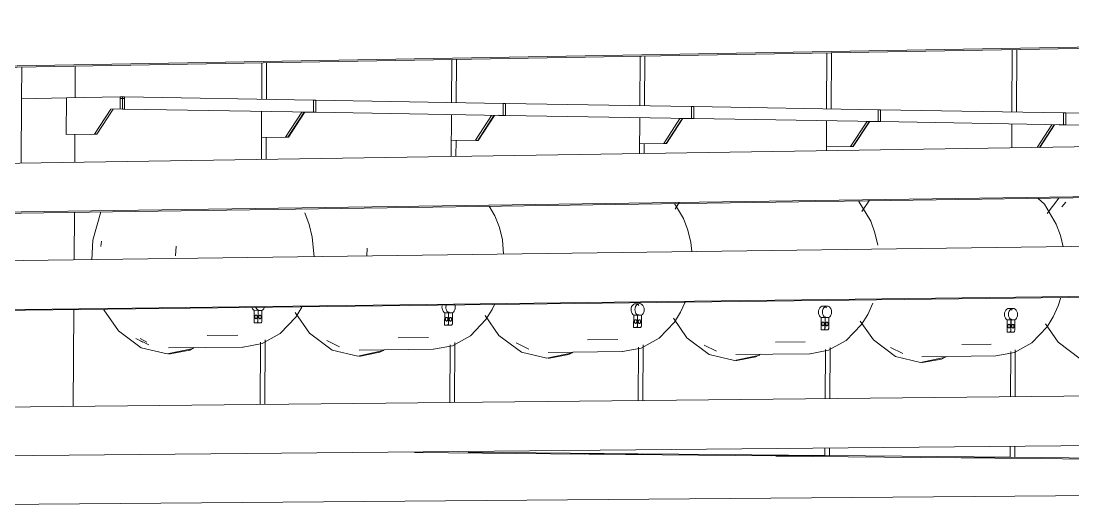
# Model space of a CAD drawing. Header units: metres. Extents: x -144 to 1000, y -717 to 29.
# Drawn here: x 11.0126 to 11.3148, y -564.0147 to -563.875 of the extents above; entities that cross this region are included whole.
import ezdxf

# ---------------------------------------------------------------- set-up
doc = ezdxf.new("R2010")
doc.units = ezdxf.units.M
doc.layers.add('A-WALL', color=4, linetype='Continuous', lineweight=9)
doc.layers.add('E-ELEC-FIXT', color=7, linetype='Continuous', lineweight=9)

msp = doc.modelspace()

# ---------------------------------------------------------------- linework, layer by layer
at = {"layer": 'A-WALL', "lineweight": 9}
for p, q in [((10.91957, -563.8895), (11.7449, -563.87498)), ((11.74423, -563.8754), (10.93065, -563.88969)), ((11.74478, -563.9045), (10.91941, -563.91731)), ((10.91933, -563.93122), (11.74472, -563.91927)), ((11.74406, -563.91962), (10.9304, -563.93138)), ((11.74466, -563.93404), (10.91925, -563.94513)), ((10.91917, -563.95904), (11.7446, -563.9488)), ((11.74394, -563.9491), (10.93024, -563.95917)), ((11.74447, -563.97834), (10.91901, -563.98685)), ((10.91893, -564.00077), (11.74441, -563.99311)), ((11.74435, -564.00788), (10.91884, -564.01468))]:
    msp.add_line(p, q, dxfattribs=at)
at = {"layer": 'E-ELEC-FIXT'}
for p, q in [((11.24404, -563.90023), (11.24412, -563.88418)), ((11.24545, -563.88416), (11.24537, -563.90025)), ((11.29727, -563.90113), (11.29736, -563.88325)), ((11.29867, -563.88322), (11.29858, -563.90115)), ((11.08175, -563.89747), (11.08181, -563.88704)), ((11.08317, -563.88701), (11.08311, -563.8975)), ((11.13629, -563.8984), (11.13636, -563.88608)), ((11.1377, -563.88605), (11.13763, -563.89842)), ((11.19038, -563.89932), (11.19046, -563.88513)), ((11.19179, -563.8851), (11.19172, -563.89934)), ((11.01276, -563.8973), (11.01281, -563.88825)), ((11.02818, -563.88798), (11.02813, -563.89702)), ((11.01266, -563.91586), (11.01276, -563.8973)), ((11.02568, -563.89708), (11.01276, -563.8973)), ((11.02568, -563.89706), (11.02562, -563.90764)), ((11.04108, -563.8968), (11.02568, -563.89706)), ((11.04106, -563.90026), (11.04108, -563.8968)), ((11.04108, -563.8968), (11.04176, -563.89681)), ((11.04112, -563.89726), (11.04236, -563.89728)), ((11.04236, -563.89728), (11.04112, -563.89726)), ((11.04174, -563.90028), (11.04176, -563.89681)), ((11.04232, -563.8968), (11.04176, -563.89681)), ((11.0423, -563.90027), (11.04232, -563.8968)), ((11.09662, -563.89772), (11.04232, -563.8968)), ((11.0966, -563.90117), (11.09662, -563.89772)), ((11.0973, -563.89774), (11.09674, -563.89775)), ((11.09728, -563.90119), (11.0973, -563.89774)), ((11.15115, -563.89865), (11.0973, -563.89774)), ((11.15113, -563.90209), (11.15115, -563.89865)), ((11.15182, -563.89866), (11.15126, -563.89867)), ((11.1518, -563.9021), (11.15182, -563.89866)), ((11.20524, -563.89957), (11.15182, -563.89866)), ((11.03375, -563.90751), (11.0384, -563.90031)), ((11.03908, -563.90032), (11.03443, -563.90752)), ((11.0384, -563.90031), (11.04106, -563.90026)), ((11.04174, -563.90028), (11.04106, -563.90026)), ((11.04174, -563.90028), (11.0423, -563.90027)), ((11.0423, -563.90027), (11.0966, -563.90117)), ((11.08166, -563.91479), (11.08173, -563.90092)), ((11.08861, -563.90838), (11.09326, -563.90121)), ((11.09393, -563.90122), (11.08929, -563.90839)), ((11.09405, -563.90124), (11.08941, -563.90841)), ((11.09536, -563.90117), (11.09326, -563.90121)), ((11.09536, -563.90119), (11.0966, -563.90117)), ((11.09672, -563.90119), (11.09728, -563.90119)), ((11.09728, -563.90119), (11.15113, -563.90209)), ((11.13621, -563.91395), (11.13627, -563.90184)), ((11.14315, -563.90926), (11.14779, -563.90212)), ((11.14847, -563.90213), (11.14382, -563.90928)), ((11.14858, -563.90215), (11.14393, -563.9093)), ((11.1499, -563.90208), (11.14779, -563.90212)), ((11.1499, -563.90211), (11.15113, -563.90209)), ((11.15124, -563.90211), (11.1518, -563.9021)), ((11.1518, -563.9021), (11.20522, -563.90299)), ((11.20522, -563.90299), (11.20524, -563.89957)), ((11.20591, -563.89958), (11.20535, -563.89959)), ((11.20589, -563.903), (11.20591, -563.89958)), ((11.25889, -563.90048), (11.20591, -563.89958)), ((11.25887, -563.90389), (11.25889, -563.90048)), ((11.25955, -563.90049), (11.25899, -563.9005)), ((11.25953, -563.9039), (11.25955, -563.90049)), ((11.31211, -563.90138), (11.25955, -563.90049)), ((11.31209, -563.90478), (11.31211, -563.90138)), ((11.31276, -563.90139), (11.3122, -563.9014)), ((11.31275, -563.90479), (11.31276, -563.90139)), ((11.3649, -563.90228), (11.31276, -563.90139)), ((11.19031, -563.91311), (11.19037, -563.90274)), ((11.19724, -563.91014), (11.20189, -563.90302)), ((11.20231, -563.9034), (11.19791, -563.91015)), ((11.20266, -563.90305), (11.19802, -563.91017)), ((11.20399, -563.90299), (11.20189, -563.90302)), ((11.20399, -563.90301), (11.20522, -563.90299)), ((11.20533, -563.90301), (11.20589, -563.903)), ((11.20589, -563.903), (11.25887, -563.90389)), ((11.24398, -563.91227), (11.24402, -563.90364)), ((11.2509, -563.91101), (11.25555, -563.90392)), ((11.25621, -563.90393), (11.25156, -563.91102)), ((11.25631, -563.90395), (11.25167, -563.91104)), ((11.25765, -563.90389), (11.25555, -563.90392)), ((11.25765, -563.90391), (11.25887, -563.90389)), ((11.25897, -563.90391), (11.25953, -563.9039)), ((11.25953, -563.9039), (11.31209, -563.90478)), ((11.29722, -563.91145), (11.29725, -563.90453)), ((11.30448, -563.91134), (11.30877, -563.90481)), ((11.30943, -563.90482), (11.30515, -563.91133)), ((11.30952, -563.90484), (11.30526, -563.91132)), ((11.31087, -563.90477), (11.30877, -563.90481)), ((11.31087, -563.9048), (11.31209, -563.90478)), ((11.31219, -563.9048), (11.31275, -563.90479)), ((11.31275, -563.90479), (11.36488, -563.90566)), ((11.02562, -563.90764), (11.03375, -563.90751)), ((11.02807, -563.9076), (11.02803, -563.91562)), ((11.03443, -563.90752), (11.03375, -563.90751)), ((11.08169, -563.90849), (11.08861, -563.90838)), ((11.08305, -563.90849), (11.08301, -563.91477)), ((11.08929, -563.90839), (11.08861, -563.90838)), ((11.08941, -563.90841), (11.08873, -563.9084)), ((11.13623, -563.90937), (11.14315, -563.90926)), ((11.13758, -563.90937), (11.13755, -563.91392)), ((11.14382, -563.90928), (11.14315, -563.90926)), ((11.14393, -563.9093), (11.14326, -563.90928)), ((11.19033, -563.91025), (11.19724, -563.91014)), ((11.19166, -563.91025), (11.19165, -563.91309)), ((11.19791, -563.91015), (11.19724, -563.91014)), ((11.19802, -563.91017), (11.19735, -563.91016)), ((11.24398, -563.91112), (11.2509, -563.91101)), ((11.25156, -563.91102), (11.2509, -563.91101)), ((11.25167, -563.91104), (11.25101, -563.91103)), ((11.25417, -563.9297), (11.25637, -563.92646)), ((11.30483, -563.92597), (11.30658, -563.92764)), ((11.3074, -563.93034), (11.3107, -563.92586)), ((11.14713, -563.92824), (11.14877, -563.93095)), ((11.20036, -563.92748), (11.20295, -563.93175)), ((11.20051, -563.92905), (11.20168, -563.92718)), ((11.25325, -563.92684), (11.25669, -563.93255)), ((11.30658, -563.92764), (11.30999, -563.93334)), ((11.31274, -563.92706), (11.31162, -563.92836)), ((11.02795, -563.92996), (11.02787, -563.94366)), ((11.03327, -563.93796), (11.03555, -563.9298)), ((11.09415, -563.93014), (11.09541, -563.9335)), ((11.14877, -563.93095), (11.15002, -563.9343)), ((11.20295, -563.93175), (11.20419, -563.93509)), ((11.09541, -563.9335), (11.09629, -563.93709)), ((11.15002, -563.9343), (11.15089, -563.93788)), ((11.20419, -563.93509), (11.20505, -563.93866)), ((11.25669, -563.93255), (11.25792, -563.93588)), ((11.30999, -563.93334), (11.31122, -563.93666)), ((11.03292, -563.94359), (11.03327, -563.93796)), ((11.03573, -563.93827), (11.03555, -563.93977)), ((11.09629, -563.93709), (11.09678, -563.94274)), ((11.15089, -563.93788), (11.15125, -563.94201)), ((11.25792, -563.93588), (11.25877, -563.93944)), ((11.31122, -563.93666), (11.31198, -563.93985)), ((11.05716, -563.93969), (11.057, -563.94249)), ((11.11208, -563.94032), (11.11192, -563.94251)), ((11.20505, -563.93866), (11.20528, -563.94128)), ((11.13731, -563.95683), (11.13718, -563.95642)), ((11.1486, -563.95647), (11.14793, -563.95794)), ((11.18824, -563.95673), (11.18852, -563.95646)), ((11.18852, -563.95646), (11.18884, -563.9563)), ((11.18884, -563.9563), (11.18919, -563.95624)), ((11.18916, -563.95624), (11.19028, -563.95623)), ((11.18919, -563.95624), (11.18953, -563.95631)), ((11.18964, -563.95645), (11.18936, -563.95672)), ((11.18953, -563.95631), (11.18985, -563.95648)), ((11.18996, -563.95628), (11.18964, -563.95645)), ((11.18985, -563.95648), (11.19013, -563.95676)), ((11.19031, -563.95623), (11.18996, -563.95628)), ((11.19065, -563.95629), (11.19031, -563.95623)), ((11.19098, -563.95647), (11.19065, -563.95629)), ((11.19125, -563.95674), (11.19098, -563.95647)), ((11.2034, -563.95579), (11.2021, -563.95864)), ((11.25728, -563.95613), (11.25584, -563.95933)), ((11.31131, -563.95445), (11.31058, -563.95683)), ((11.02779, -563.95796), (11.02763, -563.98573)), ((11.0406, -563.96406), (11.03641, -563.95799)), ((11.07909, -563.95767), (11.07892, -563.95734)), ((11.07931, -563.95795), (11.07909, -563.95767)), ((11.07958, -563.95816), (11.07931, -563.95795)), ((11.07956, -563.96177), (11.07958, -563.95816)), ((11.07958, -563.95816), (11.0807, -563.95814)), ((11.07984, -563.95977), (11.07989, -563.95966)), ((11.07989, -563.95966), (11.07996, -563.95958)), ((11.07996, -563.95958), (11.08004, -563.95952)), ((11.08004, -563.95952), (11.08013, -563.9595)), ((11.08005, -563.95732), (11.08021, -563.95766)), ((11.08013, -563.9595), (11.08022, -563.95952)), ((11.08021, -563.95766), (11.08044, -563.95794)), ((11.08022, -563.95952), (11.0803, -563.95957)), ((11.0803, -563.95957), (11.08038, -563.95966)), ((11.08038, -563.95966), (11.08043, -563.95976)), ((11.08044, -563.95794), (11.0807, -563.95814)), ((11.0807, -563.95814), (11.08068, -563.96119)), ((11.0807, -563.95817), (11.08068, -563.96178)), ((11.08097, -563.95797), (11.0807, -563.95817)), ((11.08182, -563.95816), (11.0807, -563.95817)), ((11.08101, -563.95968), (11.08096, -563.95979)), ((11.08108, -563.95959), (11.08101, -563.95968)), ((11.08117, -563.95954), (11.08108, -563.95959)), ((11.08125, -563.95952), (11.08117, -563.95954)), ((11.08134, -563.95953), (11.08125, -563.95952)), ((11.08143, -563.95959), (11.08134, -563.95953)), ((11.0815, -563.95967), (11.08143, -563.95959)), ((11.08155, -563.95978), (11.0815, -563.95967)), ((11.08181, -563.9612), (11.08182, -563.95816)), ((11.08182, -563.95816), (11.08209, -563.95796)), ((11.08209, -563.95796), (11.08232, -563.95769)), ((11.08232, -563.95769), (11.08249, -563.95736)), ((11.09548, -563.96471), (11.09138, -563.95879)), ((11.09332, -563.95724), (11.09151, -563.96014)), ((11.13354, -563.95726), (11.13358, -563.95681)), ((11.13357, -563.95765), (11.13354, -563.95726)), ((11.13367, -563.95802), (11.13357, -563.95765)), ((11.13384, -563.95836), (11.13367, -563.95802)), ((11.13406, -563.95863), (11.13384, -563.95836)), ((11.13432, -563.95884), (11.13406, -563.95863)), ((11.1343, -563.96244), (11.13432, -563.95884)), ((11.13432, -563.95884), (11.13544, -563.95882)), ((11.13471, -563.9568), (11.13466, -563.95724)), ((11.13466, -563.95724), (11.13469, -563.95764)), ((11.13469, -563.95764), (11.13479, -563.95801)), ((11.13479, -563.95801), (11.13496, -563.95834)), ((11.13496, -563.95834), (11.13518, -563.95862)), ((11.13518, -563.95862), (11.13544, -563.95882)), ((11.13543, -563.95885), (11.13541, -563.96245)), ((11.1357, -563.95865), (11.13543, -563.95885)), ((11.13544, -563.95882), (11.13543, -563.96186)), ((11.13655, -563.95884), (11.13543, -563.95885)), ((11.13654, -563.96187), (11.13655, -563.95884)), ((11.13655, -563.95884), (11.13682, -563.95864)), ((11.13682, -563.95864), (11.13704, -563.95837)), ((11.13704, -563.95837), (11.13721, -563.95804)), ((11.13721, -563.95804), (11.13732, -563.95767)), ((11.13736, -563.95728), (11.13731, -563.95683)), ((11.13732, -563.95767), (11.13736, -563.95728)), ((11.14991, -563.96536), (11.14592, -563.95961)), ((11.14793, -563.95794), (11.14614, -563.96083)), ((11.18784, -563.95794), (11.18789, -563.9575)), ((11.18787, -563.95833), (11.18784, -563.95794)), ((11.18797, -563.9587), (11.18787, -563.95833)), ((11.18789, -563.9575), (11.18802, -563.95709)), ((11.18814, -563.95903), (11.18797, -563.9587)), ((11.18802, -563.95709), (11.18824, -563.95673)), ((11.18836, -563.95931), (11.18814, -563.95903)), ((11.18862, -563.95951), (11.18836, -563.95931)), ((11.1886, -563.9631), (11.18862, -563.95951)), ((11.18862, -563.95951), (11.18974, -563.9595)), ((11.18901, -563.95748), (11.18896, -563.95793)), ((11.18896, -563.95793), (11.18899, -563.95832)), ((11.18899, -563.95832), (11.18909, -563.95869)), ((11.18914, -563.95707), (11.18901, -563.95748)), ((11.18909, -563.95869), (11.18926, -563.95902)), ((11.18936, -563.95672), (11.18914, -563.95707)), ((11.18926, -563.95902), (11.18948, -563.9593)), ((11.18948, -563.9593), (11.18974, -563.9595)), ((11.18972, -563.95953), (11.1897, -563.96311)), ((11.18998, -563.95933), (11.18972, -563.95953)), ((11.18974, -563.9595), (11.18972, -563.96252)), ((11.19084, -563.95951), (11.18972, -563.95953)), ((11.19083, -563.96253), (11.19084, -563.95951)), ((11.19084, -563.95951), (11.19111, -563.95932)), ((11.19111, -563.95932), (11.19133, -563.95905)), ((11.19146, -563.9571), (11.19125, -563.95674)), ((11.19133, -563.95905), (11.1915, -563.95872)), ((11.19159, -563.95752), (11.19146, -563.9571)), ((11.1915, -563.95872), (11.1916, -563.95835)), ((11.19164, -563.95796), (11.19159, -563.95752)), ((11.1916, -563.95835), (11.19164, -563.95796)), ((11.2021, -563.95864), (11.20032, -563.96151)), ((11.2417, -563.95862), (11.24175, -563.95818)), ((11.24173, -563.95901), (11.2417, -563.95862)), ((11.24183, -563.95938), (11.24173, -563.95901)), ((11.24175, -563.95818), (11.24188, -563.95777)), ((11.242, -563.95971), (11.24183, -563.95938)), ((11.24188, -563.95777), (11.24209, -563.95741)), ((11.24221, -563.95998), (11.242, -563.95971)), ((11.24209, -563.95741), (11.24237, -563.95715)), ((11.24237, -563.95715), (11.24269, -563.95698)), ((11.24269, -563.95698), (11.24304, -563.95693)), ((11.24287, -563.95816), (11.24282, -563.9586)), ((11.24282, -563.9586), (11.24285, -563.95899)), ((11.24285, -563.95899), (11.24295, -563.95936)), ((11.243, -563.95775), (11.24287, -563.95816)), ((11.24295, -563.95936), (11.24312, -563.95969)), ((11.24322, -563.9574), (11.243, -563.95775)), ((11.24301, -563.95693), (11.24413, -563.95691)), ((11.24304, -563.95693), (11.24338, -563.95699)), ((11.24312, -563.95969), (11.24333, -563.95997)), ((11.24349, -563.95713), (11.24322, -563.9574)), ((11.24338, -563.95699), (11.2437, -563.95716)), ((11.24381, -563.95697), (11.24349, -563.95713)), ((11.2437, -563.95716), (11.24397, -563.95744)), ((11.24416, -563.95691), (11.24381, -563.95697)), ((11.2445, -563.95697), (11.24416, -563.95691)), ((11.24482, -563.95715), (11.2445, -563.95697)), ((11.24509, -563.95742), (11.24482, -563.95715)), ((11.24495, -563.95999), (11.24517, -563.95972)), ((11.2453, -563.95778), (11.24509, -563.95742)), ((11.24517, -563.95972), (11.24534, -563.95939)), ((11.24543, -563.95819), (11.2453, -563.95778)), ((11.24534, -563.95939), (11.24544, -563.95903)), ((11.24548, -563.95864), (11.24543, -563.95819)), ((11.24544, -563.95903), (11.24548, -563.95864)), ((11.25584, -563.95933), (11.25407, -563.9622)), ((11.29513, -563.95929), (11.29517, -563.95885)), ((11.29516, -563.95968), (11.29513, -563.95929)), ((11.29526, -563.96004), (11.29516, -563.95968)), ((11.29517, -563.95885), (11.29531, -563.95844)), ((11.29531, -563.95844), (11.29552, -563.95809)), ((11.29552, -563.95809), (11.29579, -563.95782)), ((11.29579, -563.95782), (11.29611, -563.95766)), ((11.29611, -563.95766), (11.29645, -563.9576)), ((11.29629, -563.95884), (11.29625, -563.95928)), ((11.29625, -563.95928), (11.29628, -563.95966)), ((11.29628, -563.95966), (11.29638, -563.96003)), ((11.29643, -563.95843), (11.29629, -563.95884)), ((11.29643, -563.9576), (11.29755, -563.95759)), ((11.29664, -563.95808), (11.29643, -563.95843)), ((11.29645, -563.9576), (11.29679, -563.95767)), ((11.29691, -563.95781), (11.29664, -563.95808)), ((11.29679, -563.95767), (11.29711, -563.95784)), ((11.29723, -563.95764), (11.29691, -563.95781)), ((11.29711, -563.95784), (11.29738, -563.95811)), ((11.29757, -563.95759), (11.29723, -563.95764)), ((11.29791, -563.95765), (11.29757, -563.95759)), ((11.29823, -563.95783), (11.29791, -563.95765)), ((11.2985, -563.9581), (11.29823, -563.95783)), ((11.29871, -563.95846), (11.2985, -563.9581)), ((11.29884, -563.95887), (11.29871, -563.95846)), ((11.29874, -563.96006), (11.29885, -563.95969)), ((11.29888, -563.95931), (11.29884, -563.95887)), ((11.29885, -563.95969), (11.29888, -563.95931)), ((11.31058, -563.95683), (11.30914, -563.96002)), ((11.07956, -563.96177), (11.08031, -563.96176)), ((11.08068, -563.96178), (11.07956, -563.96177)), ((11.07979, -563.96004), (11.0798, -563.9599)), ((11.0798, -563.96017), (11.07979, -563.96004)), ((11.0798, -563.9599), (11.07984, -563.95977)), ((11.07983, -563.9603), (11.0798, -563.96017)), ((11.07989, -563.96041), (11.07983, -563.9603)), ((11.07996, -563.96049), (11.07989, -563.96041)), ((11.08004, -563.96054), (11.07996, -563.96049)), ((11.08013, -563.96056), (11.08004, -563.96054)), ((11.08022, -563.96054), (11.08013, -563.96056)), ((11.0803, -563.96049), (11.08022, -563.96054)), ((11.08037, -563.9604), (11.0803, -563.96049)), ((11.08031, -563.96176), (11.08041, -563.96174)), ((11.08043, -563.96029), (11.08037, -563.9604)), ((11.08041, -563.96174), (11.0805, -563.96168)), ((11.08043, -563.95976), (11.08046, -563.95989)), ((11.08046, -563.96017), (11.08043, -563.96029)), ((11.08046, -563.95989), (11.08047, -563.96003)), ((11.08047, -563.96003), (11.08046, -563.96017)), ((11.0805, -563.96168), (11.08057, -563.96159)), ((11.08057, -563.96159), (11.08063, -563.96147)), ((11.08063, -563.96147), (11.08067, -563.96133)), ((11.08067, -563.96133), (11.08068, -563.96119)), ((11.08143, -563.96177), (11.08068, -563.96178)), ((11.08092, -563.95991), (11.08091, -563.96005)), ((11.08091, -563.96005), (11.08092, -563.96019)), ((11.08096, -563.95979), (11.08092, -563.95991)), ((11.08092, -563.96019), (11.08095, -563.96031)), ((11.08095, -563.96031), (11.08101, -563.96042)), ((11.08101, -563.96042), (11.08108, -563.96051)), ((11.08108, -563.96051), (11.08116, -563.96056)), ((11.08116, -563.96056), (11.08125, -563.96058)), ((11.08125, -563.96058), (11.08134, -563.96056)), ((11.08134, -563.96056), (11.08142, -563.9605)), ((11.08142, -563.9605), (11.08149, -563.96042)), ((11.08153, -563.96175), (11.08143, -563.96177)), ((11.08149, -563.96042), (11.08155, -563.96031)), ((11.08162, -563.9617), (11.08153, -563.96175)), ((11.08158, -563.95991), (11.08155, -563.95978)), ((11.08155, -563.96031), (11.08158, -563.96018)), ((11.08159, -563.96004), (11.08158, -563.95991)), ((11.08158, -563.96018), (11.08159, -563.96004)), ((11.0817, -563.9616), (11.08162, -563.9617)), ((11.08175, -563.96149), (11.0817, -563.9616)), ((11.08179, -563.96135), (11.08175, -563.96149)), ((11.08181, -563.9612), (11.08179, -563.96135)), ((11.09151, -563.96014), (11.08704, -563.96482)), ((11.1343, -563.96244), (11.13506, -563.96243)), ((11.13541, -563.96245), (11.1343, -563.96244)), ((11.13453, -563.96071), (11.13454, -563.96057)), ((11.13454, -563.96085), (11.13453, -563.96071)), ((11.13454, -563.96057), (11.13458, -563.96045)), ((11.13457, -563.96097), (11.13454, -563.96085)), ((11.13463, -563.96108), (11.13457, -563.96097)), ((11.13458, -563.96045), (11.13463, -563.96034)), ((11.13463, -563.96034), (11.1347, -563.96025)), ((11.1347, -563.96116), (11.13463, -563.96108)), ((11.1347, -563.96025), (11.13479, -563.9602)), ((11.13478, -563.96122), (11.1347, -563.96116)), ((11.13487, -563.96123), (11.13478, -563.96122)), ((11.13479, -563.9602), (11.13488, -563.96018)), ((11.13496, -563.96121), (11.13487, -563.96123)), ((11.13488, -563.96018), (11.13496, -563.9602)), ((11.13496, -563.9602), (11.13505, -563.96025)), ((11.13504, -563.96116), (11.13496, -563.96121)), ((11.13511, -563.96108), (11.13504, -563.96116)), ((11.13505, -563.96025), (11.13512, -563.96033)), ((11.13506, -563.96243), (11.13515, -563.96241)), ((11.13517, -563.96097), (11.13511, -563.96108)), ((11.13512, -563.96033), (11.13517, -563.96044)), ((11.13515, -563.96241), (11.13524, -563.96235)), ((11.13517, -563.96044), (11.1352, -563.96057)), ((11.1352, -563.96084), (11.13517, -563.96097)), ((11.1352, -563.96057), (11.13522, -563.9607)), ((11.13522, -563.9607), (11.1352, -563.96084)), ((11.13524, -563.96235), (11.13532, -563.96226)), ((11.13532, -563.96226), (11.13538, -563.96214)), ((11.13538, -563.96214), (11.13541, -563.962)), ((11.13541, -563.962), (11.13543, -563.96186)), ((11.13617, -563.96244), (11.13541, -563.96245)), ((11.13565, -563.96059), (11.13564, -563.96072)), ((11.13564, -563.96072), (11.13565, -563.96086)), ((11.13569, -563.96046), (11.13565, -563.96059)), ((11.13565, -563.96086), (11.13569, -563.96099)), ((11.13574, -563.96035), (11.13569, -563.96046)), ((11.13569, -563.96099), (11.13574, -563.9611)), ((11.13581, -563.96027), (11.13574, -563.96035)), ((11.13574, -563.9611), (11.13581, -563.96118)), ((11.1359, -563.96021), (11.13581, -563.96027)), ((11.13581, -563.96118), (11.13589, -563.96123)), ((11.13589, -563.96123), (11.13598, -563.96125)), ((11.13599, -563.96019), (11.1359, -563.96021)), ((11.13598, -563.96125), (11.13607, -563.96123)), ((11.13608, -563.96021), (11.13599, -563.96019)), ((11.13607, -563.96123), (11.13615, -563.96117)), ((11.13616, -563.96026), (11.13608, -563.96021)), ((11.13615, -563.96117), (11.13622, -563.96109)), ((11.13623, -563.96034), (11.13616, -563.96026)), ((11.13626, -563.96242), (11.13617, -563.96244)), ((11.13622, -563.96109), (11.13628, -563.96098)), ((11.13628, -563.96045), (11.13623, -563.96034)), ((11.13635, -563.96236), (11.13626, -563.96242)), ((11.13632, -563.96058), (11.13628, -563.96045)), ((11.13628, -563.96098), (11.13631, -563.96085)), ((11.13631, -563.96085), (11.13633, -563.96072)), ((11.13633, -563.96072), (11.13632, -563.96058)), ((11.13643, -563.96227), (11.13635, -563.96236)), ((11.13649, -563.96215), (11.13643, -563.96227)), ((11.13652, -563.96202), (11.13649, -563.96215)), ((11.13654, -563.96187), (11.13652, -563.96202)), ((11.14614, -563.96083), (11.14169, -563.96549)), ((11.18883, -563.96138), (11.18884, -563.96124)), ((11.18884, -563.96151), (11.18883, -563.96138)), ((11.18884, -563.96124), (11.18887, -563.96112)), ((11.18887, -563.96164), (11.18884, -563.96151)), ((11.18887, -563.96112), (11.18893, -563.96101)), ((11.18892, -563.96175), (11.18887, -563.96164)), ((11.18899, -563.96183), (11.18892, -563.96175)), ((11.18893, -563.96101), (11.189, -563.96092)), ((11.18908, -563.96188), (11.18899, -563.96183)), ((11.189, -563.96092), (11.18908, -563.96087)), ((11.18908, -563.96087), (11.18917, -563.96085)), ((11.18917, -563.9619), (11.18908, -563.96188)), ((11.18917, -563.96085), (11.18926, -563.96087)), ((11.18925, -563.96188), (11.18917, -563.9619)), ((11.18934, -563.96183), (11.18925, -563.96188)), ((11.18926, -563.96087), (11.18934, -563.96092)), ((11.18934, -563.96092), (11.18941, -563.961)), ((11.18941, -563.96174), (11.18934, -563.96183)), ((11.18941, -563.961), (11.18947, -563.96111)), ((11.18946, -563.96163), (11.18941, -563.96174)), ((11.1895, -563.96151), (11.18946, -563.96163)), ((11.18947, -563.96111), (11.1895, -563.96123)), ((11.1895, -563.96123), (11.18951, -563.96137)), ((11.18951, -563.96137), (11.1895, -563.96151)), ((11.18967, -563.9628), (11.18971, -563.96267)), ((11.18971, -563.96267), (11.18972, -563.96252)), ((11.18994, -563.96126), (11.18993, -563.96139)), ((11.18993, -563.96139), (11.18994, -563.96153)), ((11.18998, -563.96113), (11.18994, -563.96126)), ((11.18994, -563.96153), (11.18997, -563.96165)), ((11.18997, -563.96165), (11.19003, -563.96176)), ((11.19003, -563.96102), (11.18998, -563.96113)), ((11.1901, -563.96094), (11.19003, -563.96102)), ((11.19003, -563.96176), (11.1901, -563.96184)), ((11.19018, -563.96088), (11.1901, -563.96094)), ((11.1901, -563.96184), (11.19018, -563.9619)), ((11.19027, -563.96086), (11.19018, -563.96088)), ((11.19018, -563.9619), (11.19027, -563.96191)), ((11.19036, -563.96088), (11.19027, -563.96086)), ((11.19027, -563.96191), (11.19036, -563.96189)), ((11.19044, -563.96093), (11.19036, -563.96088)), ((11.19036, -563.96189), (11.19044, -563.96184)), ((11.19052, -563.96101), (11.19044, -563.96093)), ((11.19044, -563.96184), (11.19051, -563.96176)), ((11.19051, -563.96176), (11.19057, -563.96165)), ((11.19057, -563.96112), (11.19052, -563.96101)), ((11.1906, -563.96125), (11.19057, -563.96112)), ((11.19057, -563.96165), (11.1906, -563.96152)), ((11.19061, -563.96138), (11.1906, -563.96125)), ((11.1906, -563.96152), (11.19061, -563.96138)), ((11.19081, -563.96268), (11.19077, -563.96282)), ((11.19083, -563.96253), (11.19081, -563.96268)), ((11.20032, -563.96151), (11.1959, -563.96615)), ((11.2039, -563.96601), (11.20002, -563.96043)), ((11.24247, -563.96018), (11.24221, -563.95998)), ((11.24246, -563.96375), (11.24247, -563.96018)), ((11.24247, -563.96018), (11.24359, -563.96017)), ((11.24268, -563.96204), (11.24269, -563.96191)), ((11.24269, -563.96218), (11.24268, -563.96204)), ((11.24269, -563.96191), (11.24273, -563.96178)), ((11.24273, -563.9623), (11.24269, -563.96218)), ((11.24273, -563.96178), (11.24278, -563.96167)), ((11.24278, -563.96241), (11.24273, -563.9623)), ((11.24278, -563.96167), (11.24286, -563.96159)), ((11.24285, -563.96249), (11.24278, -563.96241)), ((11.24293, -563.96254), (11.24285, -563.96249)), ((11.24286, -563.96159), (11.24294, -563.96153)), ((11.24302, -563.96256), (11.24293, -563.96254)), ((11.24294, -563.96153), (11.24303, -563.96151)), ((11.24311, -563.96254), (11.24302, -563.96256)), ((11.24303, -563.96151), (11.24312, -563.96153)), ((11.24319, -563.96249), (11.24311, -563.96254)), ((11.24312, -563.96153), (11.2432, -563.96158)), ((11.24326, -563.9624), (11.24319, -563.96249)), ((11.2432, -563.96158), (11.24327, -563.96166)), ((11.24332, -563.96229), (11.24326, -563.9624)), ((11.24327, -563.96166), (11.24332, -563.96177)), ((11.24332, -563.96177), (11.24336, -563.9619)), ((11.24335, -563.96217), (11.24332, -563.96229)), ((11.24333, -563.95997), (11.24359, -563.96017)), ((11.24337, -563.96203), (11.24335, -563.96217)), ((11.24336, -563.9619), (11.24337, -563.96203)), ((11.24357, -563.9602), (11.24355, -563.96377)), ((11.24383, -563.96), (11.24357, -563.9602)), ((11.24469, -563.96018), (11.24357, -563.9602)), ((11.24359, -563.96017), (11.24358, -563.96318)), ((11.24379, -563.96192), (11.24378, -563.96205)), ((11.24378, -563.96205), (11.24379, -563.96219)), ((11.24382, -563.96179), (11.24379, -563.96192)), ((11.24379, -563.96219), (11.24382, -563.96232)), ((11.24388, -563.96168), (11.24382, -563.96179)), ((11.24382, -563.96232), (11.24387, -563.96242)), ((11.24387, -563.96242), (11.24394, -563.9625)), ((11.24395, -563.9616), (11.24388, -563.96168)), ((11.24394, -563.9625), (11.24403, -563.96256)), ((11.24403, -563.96155), (11.24395, -563.9616)), ((11.24412, -563.96153), (11.24403, -563.96155)), ((11.24403, -563.96256), (11.24412, -563.96257)), ((11.24421, -563.96154), (11.24412, -563.96153)), ((11.24412, -563.96257), (11.2442, -563.96255)), ((11.2442, -563.96255), (11.24429, -563.9625)), ((11.24429, -563.9616), (11.24421, -563.96154)), ((11.24436, -563.96168), (11.24429, -563.9616)), ((11.24429, -563.9625), (11.24436, -563.96242)), ((11.24442, -563.96179), (11.24436, -563.96168)), ((11.24436, -563.96242), (11.24441, -563.96231)), ((11.24441, -563.96231), (11.24445, -563.96218)), ((11.24445, -563.96191), (11.24442, -563.96179)), ((11.24446, -563.96205), (11.24445, -563.96191)), ((11.24445, -563.96218), (11.24446, -563.96205)), ((11.24467, -563.96319), (11.24469, -563.96018)), ((11.24469, -563.96018), (11.24495, -563.95999)), ((11.25407, -563.9622), (11.24967, -563.96681)), ((11.25746, -563.96665), (11.25369, -563.96124)), ((11.29542, -563.96037), (11.29526, -563.96004)), ((11.29564, -563.96065), (11.29542, -563.96037)), ((11.29589, -563.96085), (11.29564, -563.96065)), ((11.29588, -563.9644), (11.29589, -563.96085)), ((11.29589, -563.96085), (11.29701, -563.96084)), ((11.2961, -563.9627), (11.29611, -563.96256)), ((11.29611, -563.96283), (11.2961, -563.9627)), ((11.29611, -563.96256), (11.29615, -563.96244)), ((11.29615, -563.96244), (11.2962, -563.96233)), ((11.2962, -563.96233), (11.29628, -563.96225)), ((11.29628, -563.96225), (11.29636, -563.96219)), ((11.29636, -563.96219), (11.29645, -563.96217)), ((11.29638, -563.96003), (11.29654, -563.96036)), ((11.29645, -563.96217), (11.29654, -563.96219)), ((11.29654, -563.96036), (11.29676, -563.96063)), ((11.29654, -563.96219), (11.29662, -563.96224)), ((11.29662, -563.96224), (11.29669, -563.96232)), ((11.29669, -563.96232), (11.29674, -563.96243)), ((11.29674, -563.96243), (11.29678, -563.96256)), ((11.29676, -563.96063), (11.29701, -563.96084)), ((11.29678, -563.96256), (11.29679, -563.96269)), ((11.29679, -563.96269), (11.29678, -563.96283)), ((11.29698, -563.96086), (11.29696, -563.96442)), ((11.29724, -563.96067), (11.29698, -563.96086)), ((11.2981, -563.96085), (11.29698, -563.96086)), ((11.29701, -563.96084), (11.297, -563.96383)), ((11.2972, -563.96258), (11.29719, -563.96271)), ((11.29719, -563.96271), (11.2972, -563.96285)), ((11.29723, -563.96245), (11.2972, -563.96258)), ((11.29729, -563.96234), (11.29723, -563.96245)), ((11.29736, -563.96226), (11.29729, -563.96234)), ((11.29744, -563.96221), (11.29736, -563.96226)), ((11.29753, -563.96219), (11.29744, -563.96221)), ((11.29762, -563.9622), (11.29753, -563.96219)), ((11.2977, -563.96226), (11.29762, -563.9622)), ((11.29777, -563.96234), (11.2977, -563.96226)), ((11.29783, -563.96244), (11.29777, -563.96234)), ((11.29786, -563.96257), (11.29783, -563.96244)), ((11.29787, -563.9627), (11.29786, -563.96257)), ((11.29786, -563.96284), (11.29787, -563.9627)), ((11.29808, -563.96384), (11.2981, -563.96085)), ((11.2981, -563.96085), (11.29836, -563.96065)), ((11.29836, -563.96065), (11.29858, -563.96038)), ((11.29858, -563.96038), (11.29874, -563.96006)), ((11.31058, -563.96729), (11.30692, -563.96205)), ((11.30914, -563.96002), (11.30738, -563.96287)), ((11.04714, -563.96893), (11.0406, -563.96406)), ((11.07494, -563.96527), (11.06613, -563.96537)), ((11.08704, -563.96482), (11.08187, -563.96769)), ((11.10196, -563.96957), (11.09548, -563.96471)), ((11.14169, -563.96549), (11.13655, -563.96834)), ((11.15634, -563.9702), (11.14991, -563.96536)), ((11.1886, -563.9631), (11.18935, -563.96309)), ((11.1897, -563.96311), (11.1886, -563.9631)), ((11.18935, -563.96309), (11.18945, -563.96307)), ((11.18945, -563.96307), (11.18954, -563.96301)), ((11.18954, -563.96301), (11.18961, -563.96292)), ((11.18961, -563.96292), (11.18967, -563.9628)), ((11.19045, -563.9631), (11.1897, -563.96311)), ((11.19055, -563.96308), (11.19045, -563.9631)), ((11.19064, -563.96302), (11.19055, -563.96308)), ((11.19072, -563.96293), (11.19064, -563.96302)), ((11.19077, -563.96282), (11.19072, -563.96293)), ((11.24246, -563.96375), (11.24321, -563.96374)), ((11.24355, -563.96377), (11.24246, -563.96375)), ((11.24321, -563.96374), (11.2433, -563.96372)), ((11.2433, -563.96372), (11.24339, -563.96367)), ((11.24339, -563.96367), (11.24347, -563.96358)), ((11.24347, -563.96358), (11.24353, -563.96346)), ((11.24353, -563.96346), (11.24357, -563.96332)), ((11.2443, -563.96376), (11.24355, -563.96377)), ((11.24357, -563.96332), (11.24358, -563.96318)), ((11.2444, -563.96374), (11.2443, -563.96376)), ((11.24449, -563.96368), (11.2444, -563.96374)), ((11.24456, -563.96359), (11.24449, -563.96368)), ((11.24462, -563.96347), (11.24456, -563.96359)), ((11.24466, -563.96334), (11.24462, -563.96347)), ((11.24467, -563.96319), (11.24466, -563.96334)), ((11.29588, -563.9644), (11.29663, -563.96439)), ((11.29696, -563.96442), (11.29588, -563.9644)), ((11.29615, -563.96296), (11.29611, -563.96283)), ((11.2962, -563.96307), (11.29615, -563.96296)), ((11.29627, -563.96315), (11.2962, -563.96307)), ((11.29635, -563.9632), (11.29627, -563.96315)), ((11.29644, -563.96321), (11.29635, -563.9632)), ((11.29653, -563.9632), (11.29644, -563.96321)), ((11.29661, -563.96314), (11.29653, -563.9632)), ((11.29669, -563.96306), (11.29661, -563.96314)), ((11.29663, -563.96439), (11.29672, -563.96437)), ((11.29674, -563.96295), (11.29669, -563.96306)), ((11.29672, -563.96437), (11.29681, -563.96432)), ((11.29678, -563.96283), (11.29674, -563.96295)), ((11.29681, -563.96432), (11.29689, -563.96423)), ((11.29689, -563.96423), (11.29695, -563.96411)), ((11.29695, -563.96411), (11.29699, -563.96398)), ((11.29771, -563.96441), (11.29696, -563.96442)), ((11.29699, -563.96398), (11.297, -563.96383)), ((11.2972, -563.96285), (11.29723, -563.96297)), ((11.29723, -563.96297), (11.29729, -563.96308)), ((11.29729, -563.96308), (11.29736, -563.96316)), ((11.29736, -563.96316), (11.29744, -563.96321)), ((11.29744, -563.96321), (11.29753, -563.96323)), ((11.29753, -563.96323), (11.29762, -563.96321)), ((11.29762, -563.96321), (11.2977, -563.96316)), ((11.2977, -563.96316), (11.29777, -563.96307)), ((11.29781, -563.96439), (11.29771, -563.96441)), ((11.29777, -563.96307), (11.29783, -563.96296)), ((11.2979, -563.96433), (11.29781, -563.96439)), ((11.29783, -563.96296), (11.29786, -563.96284)), ((11.29797, -563.96424), (11.2979, -563.96433)), ((11.29803, -563.96412), (11.29797, -563.96424)), ((11.29807, -563.96399), (11.29803, -563.96412)), ((11.29808, -563.96384), (11.29807, -563.96399)), ((11.30738, -563.96287), (11.30301, -563.96747)), ((11.04931, -563.96802), (11.0456, -563.9662)), ((11.04679, -563.96624), (11.04873, -563.9673)), ((11.04761, -563.96732), (11.04687, -563.96694)), ((11.07624, -563.96871), (11.05497, -563.96896)), ((11.07641, -563.96871), (11.07624, -563.96871)), ((11.08187, -563.96769), (11.07641, -563.96871)), ((11.08127, -563.98518), (11.08137, -563.96732)), ((11.08273, -563.96662), (11.08263, -563.98516)), ((11.10412, -563.96866), (11.10046, -563.96686)), ((11.1297, -563.96592), (11.12097, -563.96603)), ((11.13655, -563.96834), (11.13114, -563.96935)), ((11.13583, -563.98462), (11.13591, -563.96811)), ((11.13726, -563.96735), (11.13717, -563.9846)), ((11.15848, -563.96929), (11.15487, -563.96751)), ((11.18401, -563.96657), (11.17537, -563.96667)), ((11.18994, -563.98406), (11.19002, -563.96875)), ((11.1959, -563.96615), (11.1908, -563.96898)), ((11.19136, -563.96808), (11.19127, -563.98404)), ((11.21028, -563.97083), (11.2039, -563.96601)), ((11.2124, -563.96992), (11.20883, -563.96816)), ((11.23788, -563.96721), (11.22932, -563.96731)), ((11.24967, -563.96681), (11.2446, -563.96963)), ((11.26379, -563.97145), (11.25746, -563.96665)), ((11.29132, -563.96785), (11.28283, -563.96795)), ((11.30301, -563.96747), (11.29797, -563.97026)), ((11.31686, -563.97207), (11.31058, -563.96729)), ((11.05459, -563.97069), (11.04714, -563.96893)), ((11.06205, -563.96911), (11.05459, -563.97069)), ((11.05545, -563.97068), (11.05498, -563.97069)), ((11.06107, -563.96956), (11.05545, -563.97068)), ((11.06231, -563.96887), (11.06107, -563.96956)), ((11.10935, -563.97132), (11.10196, -563.96957)), ((11.11675, -563.96974), (11.10935, -563.97132)), ((11.13099, -563.96935), (11.10973, -563.9696)), ((11.11016, -563.97131), (11.10974, -563.97132)), ((11.11573, -563.97021), (11.11016, -563.97131)), ((11.117, -563.96951), (11.11573, -563.97021)), ((11.13114, -563.96935), (11.13099, -563.96935)), ((11.16367, -563.97194), (11.15634, -563.9702)), ((11.17101, -563.97037), (11.16367, -563.97194)), ((11.1853, -563.96999), (11.16404, -563.97023)), ((11.16995, -563.97086), (11.16442, -563.97193)), ((11.17125, -563.97014), (11.16995, -563.97086)), ((11.18542, -563.96998), (11.1853, -563.96999)), ((11.1908, -563.96898), (11.18542, -563.96998)), ((11.21755, -563.97256), (11.21028, -563.97083)), ((11.22483, -563.971), (11.21755, -563.97256)), ((11.23918, -563.97061), (11.21792, -563.97085)), ((11.22373, -563.9715), (11.21824, -563.97255)), ((11.22506, -563.97077), (11.22373, -563.9715)), ((11.23927, -563.97061), (11.23918, -563.97061)), ((11.2446, -563.96963), (11.23927, -563.97061)), ((11.24361, -563.9835), (11.24369, -563.96938)), ((11.24501, -563.96881), (11.24494, -563.98349)), ((11.26589, -563.97055), (11.26236, -563.9688)), ((11.271, -563.97317), (11.26379, -563.97145)), ((11.27822, -563.97162), (11.271, -563.97317)), ((11.29261, -563.97124), (11.27136, -563.97147)), ((11.27844, -563.97139), (11.27708, -563.97214)), ((11.29268, -563.97124), (11.29261, -563.97124)), ((11.29797, -563.97026), (11.29268, -563.97124)), ((11.29686, -563.98295), (11.29692, -563.97002)), ((11.29824, -563.96952), (11.29817, -563.98294)), ((11.16442, -563.97193), (11.16405, -563.97194)), ((11.21824, -563.97255), (11.21793, -563.97256)), ((11.27162, -563.97317), (11.27137, -563.97317)), ((11.27708, -563.97214), (11.27162, -563.97317)), ((11.14104, -563.99891), (11.18986, -563.99937)), ((11.24353, -563.99988), (11.24354, -563.99775)), ((11.24486, -563.99774), (11.24485, -563.99989)), ((11.29677, -564.00038), (11.29678, -563.99726)), ((11.2981, -563.99725), (11.29808, -564.0004)), ((11.17449, -563.99951), (11.12567, -563.99905)), ((11.18986, -563.99937), (11.17449, -563.99951)), ((11.19119, -563.99939), (11.17582, -563.99953)), ((11.22816, -564.00002), (11.17582, -563.99953)), ((11.19119, -563.99939), (11.24353, -563.99988)), ((11.24353, -563.99988), (11.22816, -564.00002)), ((11.24485, -563.99989), (11.22948, -564.00003)), ((11.2814, -564.00052), (11.22948, -564.00003)), ((11.24485, -563.99989), (11.29677, -564.00038)), ((11.29677, -564.00038), (11.2814, -564.00052)), ((11.29808, -564.0004), (11.28271, -564.00053)), ((11.33422, -564.00102), (11.28271, -564.00053)), ((11.29808, -564.0004), (11.34958, -564.00088))]:
    msp.add_line(p, q, dxfattribs=at)

doc.saveas('drawing.dxf')
